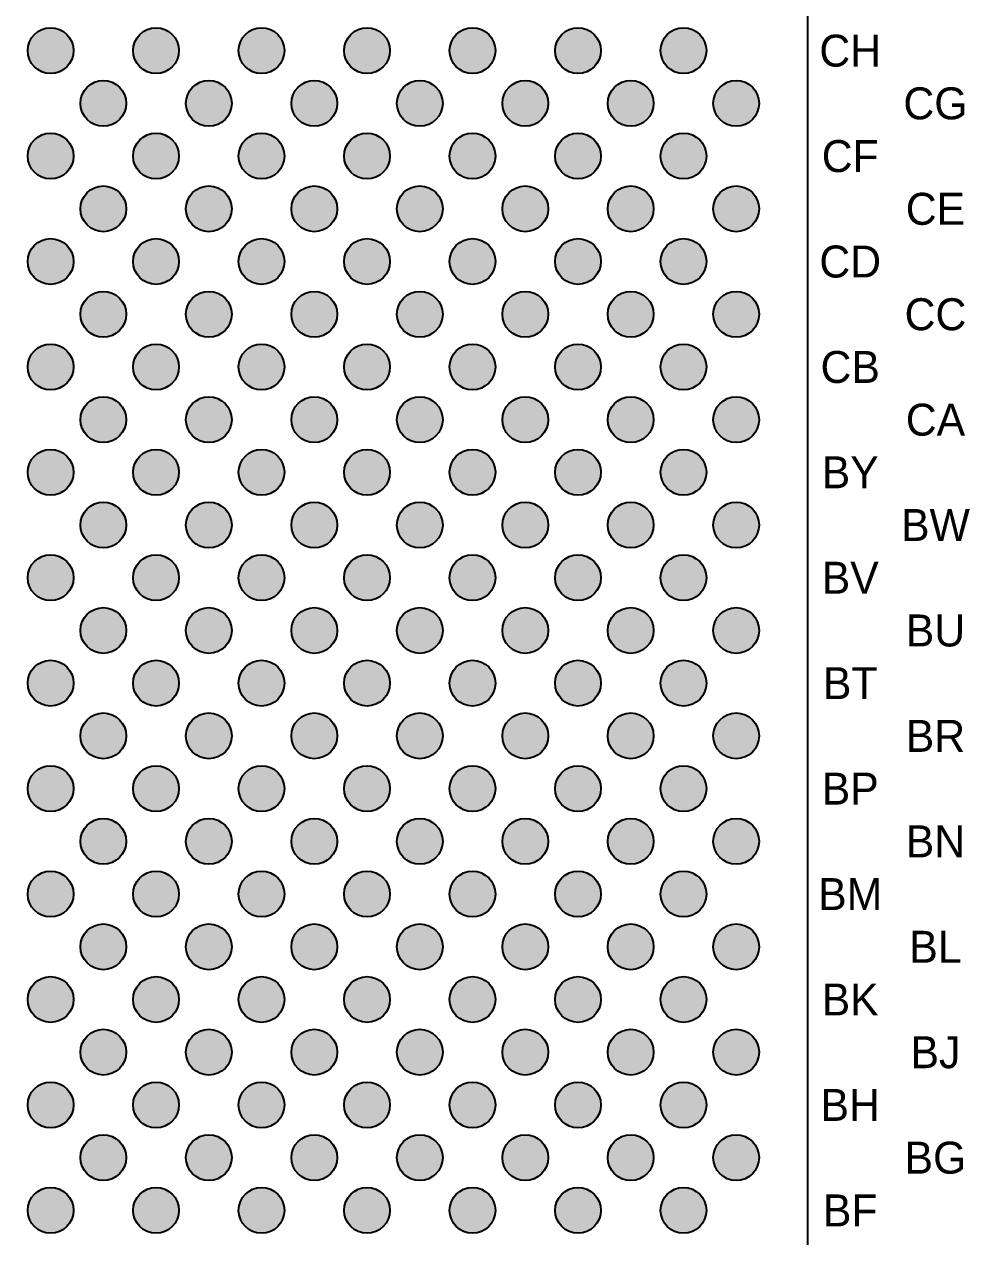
# Model space of a CAD drawing. Extents: x -42000 to 45000, y -40000 to 40000.
# Drawn here: x 18898 to 27772, y 196 to 11581 of the extents above; entities that cross this region are included whole.
import ezdxf
from ezdxf.enums import TextEntityAlignment as Align

# ---------------------------------------------------------------- set-up
doc = ezdxf.new("R2010")
doc.units = 0
doc.header["$MEASUREMENT"] = 0
for name, color, linetype in [('PIN_NOTATIONS', 221, 'CONTINUOUS'), ('PKG_OUTLINE', 81, 'CONTINUOUS'), ('SOLDERMASK_PADS_BTM', 12, 'CONTINUOUS')]:
    doc.layers.add(name, color=color, linetype=linetype)
doc.styles.add('VF_STD', font='txt')

msp = doc.modelspace()

# ---------------------------------------------------------------- hatches: boundary and pattern name
at = {"layer": 'SOLDERMASK_PADS_BTM'}
h = msp.add_hatch(color=256, dxfattribs=at)
edge = h.paths.add_edge_path()
edge.add_arc((19145, 11333), 215, 0, 360, ccw=False)
h = msp.add_hatch(color=256, dxfattribs=at)
edge = h.paths.add_edge_path()
edge.add_arc((20135, 11333), 215, 0, 360, ccw=False)
h = msp.add_hatch(color=256, dxfattribs=at)
edge = h.paths.add_edge_path()
edge.add_arc((21125, 11333), 215, 0, 360, ccw=False)
h = msp.add_hatch(color=256, dxfattribs=at)
edge = h.paths.add_edge_path()
edge.add_arc((22115, 11333), 215, 0, 360, ccw=False)
h = msp.add_hatch(color=256, dxfattribs=at)
edge = h.paths.add_edge_path()
edge.add_arc((23105, 11333), 215, 0, 360, ccw=False)
h = msp.add_hatch(color=256, dxfattribs=at)
edge = h.paths.add_edge_path()
edge.add_arc((24095, 11333), 215, 0, 360, ccw=False)
h = msp.add_hatch(color=256, dxfattribs=at)
edge = h.paths.add_edge_path()
edge.add_arc((25085, 11333), 215, 0, 360, ccw=False)
h = msp.add_hatch(color=256, dxfattribs=at)
edge = h.paths.add_edge_path()
edge.add_arc((19640, 10838), 215, 0, 360, ccw=False)
h = msp.add_hatch(color=256, dxfattribs=at)
edge = h.paths.add_edge_path()
edge.add_arc((20630, 10838), 215, 0, 360, ccw=False)
h = msp.add_hatch(color=256, dxfattribs=at)
edge = h.paths.add_edge_path()
edge.add_arc((21620, 10838), 215, 0, 360, ccw=False)
h = msp.add_hatch(color=256, dxfattribs=at)
edge = h.paths.add_edge_path()
edge.add_arc((22610, 10838), 215, 0, 360, ccw=False)
h = msp.add_hatch(color=256, dxfattribs=at)
edge = h.paths.add_edge_path()
edge.add_arc((23600, 10838), 215, 0, 360, ccw=False)
h = msp.add_hatch(color=256, dxfattribs=at)
edge = h.paths.add_edge_path()
edge.add_arc((24590, 10838), 215, 0, 360, ccw=False)
h = msp.add_hatch(color=256, dxfattribs=at)
edge = h.paths.add_edge_path()
edge.add_arc((25580, 10838), 215, 0, 360, ccw=False)
h = msp.add_hatch(color=256, dxfattribs=at)
edge = h.paths.add_edge_path()
edge.add_arc((19145, 10343), 215, 0, 360, ccw=False)
h = msp.add_hatch(color=256, dxfattribs=at)
edge = h.paths.add_edge_path()
edge.add_arc((20135, 10343), 215, 0, 360, ccw=False)
h = msp.add_hatch(color=256, dxfattribs=at)
edge = h.paths.add_edge_path()
edge.add_arc((21125, 10343), 215, 0, 360, ccw=False)
h = msp.add_hatch(color=256, dxfattribs=at)
edge = h.paths.add_edge_path()
edge.add_arc((22115, 10343), 215, 0, 360, ccw=False)
h = msp.add_hatch(color=256, dxfattribs=at)
edge = h.paths.add_edge_path()
edge.add_arc((23105, 10343), 215, 0, 360, ccw=False)
h = msp.add_hatch(color=256, dxfattribs=at)
edge = h.paths.add_edge_path()
edge.add_arc((24095, 10343), 215, 0, 360, ccw=False)
h = msp.add_hatch(color=256, dxfattribs=at)
edge = h.paths.add_edge_path()
edge.add_arc((25085, 10343), 215, 0, 360, ccw=False)
h = msp.add_hatch(color=256, dxfattribs=at)
edge = h.paths.add_edge_path()
edge.add_arc((19640, 9848), 215, 0, 360, ccw=False)
h = msp.add_hatch(color=256, dxfattribs=at)
edge = h.paths.add_edge_path()
edge.add_arc((20630, 9848), 215, 0, 360, ccw=False)
h = msp.add_hatch(color=256, dxfattribs=at)
edge = h.paths.add_edge_path()
edge.add_arc((21620, 9848), 215, 0, 360, ccw=False)
h = msp.add_hatch(color=256, dxfattribs=at)
edge = h.paths.add_edge_path()
edge.add_arc((22610, 9848), 215, 0, 360, ccw=False)
h = msp.add_hatch(color=256, dxfattribs=at)
edge = h.paths.add_edge_path()
edge.add_arc((23600, 9848), 215, 0, 360, ccw=False)
h = msp.add_hatch(color=256, dxfattribs=at)
edge = h.paths.add_edge_path()
edge.add_arc((24590, 9848), 215, 0, 360, ccw=False)
h = msp.add_hatch(color=256, dxfattribs=at)
edge = h.paths.add_edge_path()
edge.add_arc((25580, 9848), 215, 0, 360, ccw=False)
h = msp.add_hatch(color=256, dxfattribs=at)
edge = h.paths.add_edge_path()
edge.add_arc((19145, 9353), 215, 0, 360, ccw=False)
h = msp.add_hatch(color=256, dxfattribs=at)
edge = h.paths.add_edge_path()
edge.add_arc((20135, 9353), 215, 0, 360, ccw=False)
h = msp.add_hatch(color=256, dxfattribs=at)
edge = h.paths.add_edge_path()
edge.add_arc((21125, 9353), 215, 0, 360, ccw=False)
h = msp.add_hatch(color=256, dxfattribs=at)
edge = h.paths.add_edge_path()
edge.add_arc((22115, 9353), 215, 0, 360, ccw=False)
h = msp.add_hatch(color=256, dxfattribs=at)
edge = h.paths.add_edge_path()
edge.add_arc((23105, 9353), 215, 0, 360, ccw=False)
h = msp.add_hatch(color=256, dxfattribs=at)
edge = h.paths.add_edge_path()
edge.add_arc((24095, 9353), 215, 0, 360, ccw=False)
h = msp.add_hatch(color=256, dxfattribs=at)
edge = h.paths.add_edge_path()
edge.add_arc((25085, 9353), 215, 0, 360, ccw=False)
h = msp.add_hatch(color=256, dxfattribs=at)
edge = h.paths.add_edge_path()
edge.add_arc((19640, 8858), 215, 0, 360, ccw=False)
h = msp.add_hatch(color=256, dxfattribs=at)
edge = h.paths.add_edge_path()
edge.add_arc((20630, 8858), 215, 0, 360, ccw=False)
h = msp.add_hatch(color=256, dxfattribs=at)
edge = h.paths.add_edge_path()
edge.add_arc((21620, 8858), 215, 0, 360, ccw=False)
h = msp.add_hatch(color=256, dxfattribs=at)
edge = h.paths.add_edge_path()
edge.add_arc((22610, 8858), 215, 0, 360, ccw=False)
h = msp.add_hatch(color=256, dxfattribs=at)
edge = h.paths.add_edge_path()
edge.add_arc((23600, 8858), 215, 0, 360, ccw=False)
h = msp.add_hatch(color=256, dxfattribs=at)
edge = h.paths.add_edge_path()
edge.add_arc((24590, 8858), 215, 0, 360, ccw=False)
h = msp.add_hatch(color=256, dxfattribs=at)
edge = h.paths.add_edge_path()
edge.add_arc((25580, 8858), 215, 0, 360, ccw=False)
h = msp.add_hatch(color=256, dxfattribs=at)
edge = h.paths.add_edge_path()
edge.add_arc((19145, 8363), 215, 0, 360, ccw=False)
h = msp.add_hatch(color=256, dxfattribs=at)
edge = h.paths.add_edge_path()
edge.add_arc((20135, 8363), 215, 0, 360, ccw=False)
h = msp.add_hatch(color=256, dxfattribs=at)
edge = h.paths.add_edge_path()
edge.add_arc((21125, 8363), 215, 0, 360, ccw=False)
h = msp.add_hatch(color=256, dxfattribs=at)
edge = h.paths.add_edge_path()
edge.add_arc((22115, 8363), 215, 0, 360, ccw=False)
h = msp.add_hatch(color=256, dxfattribs=at)
edge = h.paths.add_edge_path()
edge.add_arc((23105, 8363), 215, 0, 360, ccw=False)
h = msp.add_hatch(color=256, dxfattribs=at)
edge = h.paths.add_edge_path()
edge.add_arc((24095, 8363), 215, 0, 360, ccw=False)
h = msp.add_hatch(color=256, dxfattribs=at)
edge = h.paths.add_edge_path()
edge.add_arc((25085, 8363), 215, 0, 360, ccw=False)
h = msp.add_hatch(color=256, dxfattribs=at)
edge = h.paths.add_edge_path()
edge.add_arc((19640, 7868), 215, 0, 360, ccw=False)
h = msp.add_hatch(color=256, dxfattribs=at)
edge = h.paths.add_edge_path()
edge.add_arc((20630, 7868), 215, 0, 360, ccw=False)
h = msp.add_hatch(color=256, dxfattribs=at)
edge = h.paths.add_edge_path()
edge.add_arc((21620, 7868), 215, 0, 360, ccw=False)
h = msp.add_hatch(color=256, dxfattribs=at)
edge = h.paths.add_edge_path()
edge.add_arc((22610, 7868), 215, 0, 360, ccw=False)
h = msp.add_hatch(color=256, dxfattribs=at)
edge = h.paths.add_edge_path()
edge.add_arc((23600, 7868), 215, 0, 360, ccw=False)
h = msp.add_hatch(color=256, dxfattribs=at)
edge = h.paths.add_edge_path()
edge.add_arc((24590, 7868), 215, 0, 360, ccw=False)
h = msp.add_hatch(color=256, dxfattribs=at)
edge = h.paths.add_edge_path()
edge.add_arc((25580, 7868), 215, 0, 360, ccw=False)
h = msp.add_hatch(color=256, dxfattribs=at)
edge = h.paths.add_edge_path()
edge.add_arc((19145, 7374), 215, 0, 360, ccw=False)
h = msp.add_hatch(color=256, dxfattribs=at)
edge = h.paths.add_edge_path()
edge.add_arc((20135, 7374), 215, 0, 360, ccw=False)
h = msp.add_hatch(color=256, dxfattribs=at)
edge = h.paths.add_edge_path()
edge.add_arc((21125, 7374), 215, 0, 360, ccw=False)
h = msp.add_hatch(color=256, dxfattribs=at)
edge = h.paths.add_edge_path()
edge.add_arc((22115, 7374), 215, 0, 360, ccw=False)
h = msp.add_hatch(color=256, dxfattribs=at)
edge = h.paths.add_edge_path()
edge.add_arc((23105, 7374), 215, 0, 360, ccw=False)
h = msp.add_hatch(color=256, dxfattribs=at)
edge = h.paths.add_edge_path()
edge.add_arc((24095, 7374), 215, 0, 360, ccw=False)
h = msp.add_hatch(color=256, dxfattribs=at)
edge = h.paths.add_edge_path()
edge.add_arc((25085, 7374), 215, 0, 360, ccw=False)
h = msp.add_hatch(color=256, dxfattribs=at)
edge = h.paths.add_edge_path()
edge.add_arc((19640, 6879), 215, 0, 360, ccw=False)
h = msp.add_hatch(color=256, dxfattribs=at)
edge = h.paths.add_edge_path()
edge.add_arc((20630, 6879), 215, 0, 360, ccw=False)
h = msp.add_hatch(color=256, dxfattribs=at)
edge = h.paths.add_edge_path()
edge.add_arc((21620, 6879), 215, 0, 360, ccw=False)
h = msp.add_hatch(color=256, dxfattribs=at)
edge = h.paths.add_edge_path()
edge.add_arc((22610, 6879), 215, 0, 360, ccw=False)
h = msp.add_hatch(color=256, dxfattribs=at)
edge = h.paths.add_edge_path()
edge.add_arc((23600, 6879), 215, 0, 360, ccw=False)
h = msp.add_hatch(color=256, dxfattribs=at)
edge = h.paths.add_edge_path()
edge.add_arc((24590, 6879), 215, 0, 360, ccw=False)
h = msp.add_hatch(color=256, dxfattribs=at)
edge = h.paths.add_edge_path()
edge.add_arc((25580, 6879), 215, 0, 360, ccw=False)
h = msp.add_hatch(color=256, dxfattribs=at)
edge = h.paths.add_edge_path()
edge.add_arc((19145, 6384), 215, 0, 360, ccw=False)
h = msp.add_hatch(color=256, dxfattribs=at)
edge = h.paths.add_edge_path()
edge.add_arc((20135, 6384), 215, 0, 360, ccw=False)
h = msp.add_hatch(color=256, dxfattribs=at)
edge = h.paths.add_edge_path()
edge.add_arc((21125, 6384), 215, 0, 360, ccw=False)
h = msp.add_hatch(color=256, dxfattribs=at)
edge = h.paths.add_edge_path()
edge.add_arc((22115, 6384), 215, 0, 360, ccw=False)
h = msp.add_hatch(color=256, dxfattribs=at)
edge = h.paths.add_edge_path()
edge.add_arc((23105, 6384), 215, 0, 360, ccw=False)
h = msp.add_hatch(color=256, dxfattribs=at)
edge = h.paths.add_edge_path()
edge.add_arc((24095, 6384), 215, 0, 360, ccw=False)
h = msp.add_hatch(color=256, dxfattribs=at)
edge = h.paths.add_edge_path()
edge.add_arc((25085, 6384), 215, 0, 360, ccw=False)
h = msp.add_hatch(color=256, dxfattribs=at)
edge = h.paths.add_edge_path()
edge.add_arc((19640, 5889), 215, 0, 360, ccw=False)
h = msp.add_hatch(color=256, dxfattribs=at)
edge = h.paths.add_edge_path()
edge.add_arc((20630, 5889), 215, 0, 360, ccw=False)
h = msp.add_hatch(color=256, dxfattribs=at)
edge = h.paths.add_edge_path()
edge.add_arc((21620, 5889), 215, 0, 360, ccw=False)
h = msp.add_hatch(color=256, dxfattribs=at)
edge = h.paths.add_edge_path()
edge.add_arc((22610, 5889), 215, 0, 360, ccw=False)
h = msp.add_hatch(color=256, dxfattribs=at)
edge = h.paths.add_edge_path()
edge.add_arc((23600, 5889), 215, 0, 360, ccw=False)
h = msp.add_hatch(color=256, dxfattribs=at)
edge = h.paths.add_edge_path()
edge.add_arc((24590, 5889), 215, 0, 360, ccw=False)
h = msp.add_hatch(color=256, dxfattribs=at)
edge = h.paths.add_edge_path()
edge.add_arc((25580, 5889), 215, 0, 360, ccw=False)
h = msp.add_hatch(color=256, dxfattribs=at)
edge = h.paths.add_edge_path()
edge.add_arc((19145, 5394), 215, 0, 360, ccw=False)
h = msp.add_hatch(color=256, dxfattribs=at)
edge = h.paths.add_edge_path()
edge.add_arc((20135, 5394), 215, 0, 360, ccw=False)
h = msp.add_hatch(color=256, dxfattribs=at)
edge = h.paths.add_edge_path()
edge.add_arc((21125, 5394), 215, 0, 360, ccw=False)
h = msp.add_hatch(color=256, dxfattribs=at)
edge = h.paths.add_edge_path()
edge.add_arc((22115, 5394), 215, 0, 360, ccw=False)
h = msp.add_hatch(color=256, dxfattribs=at)
edge = h.paths.add_edge_path()
edge.add_arc((23105, 5394), 215, 0, 360, ccw=False)
h = msp.add_hatch(color=256, dxfattribs=at)
edge = h.paths.add_edge_path()
edge.add_arc((24095, 5394), 215, 0, 360, ccw=False)
h = msp.add_hatch(color=256, dxfattribs=at)
edge = h.paths.add_edge_path()
edge.add_arc((25085, 5394), 215, 0, 360, ccw=False)
h = msp.add_hatch(color=256, dxfattribs=at)
edge = h.paths.add_edge_path()
edge.add_arc((19640, 4899), 215, 0, 360, ccw=False)
h = msp.add_hatch(color=256, dxfattribs=at)
edge = h.paths.add_edge_path()
edge.add_arc((20630, 4899), 215, 0, 360, ccw=False)
h = msp.add_hatch(color=256, dxfattribs=at)
edge = h.paths.add_edge_path()
edge.add_arc((21620, 4899), 215, 0, 360, ccw=False)
h = msp.add_hatch(color=256, dxfattribs=at)
edge = h.paths.add_edge_path()
edge.add_arc((22610, 4899), 215, 0, 360, ccw=False)
h = msp.add_hatch(color=256, dxfattribs=at)
edge = h.paths.add_edge_path()
edge.add_arc((23600, 4899), 215, 0, 360, ccw=False)
h = msp.add_hatch(color=256, dxfattribs=at)
edge = h.paths.add_edge_path()
edge.add_arc((24590, 4899), 215, 0, 360, ccw=False)
h = msp.add_hatch(color=256, dxfattribs=at)
edge = h.paths.add_edge_path()
edge.add_arc((25580, 4899), 215, 0, 360, ccw=False)
h = msp.add_hatch(color=256, dxfattribs=at)
edge = h.paths.add_edge_path()
edge.add_arc((19145, 4404), 215, 0, 360, ccw=False)
h = msp.add_hatch(color=256, dxfattribs=at)
edge = h.paths.add_edge_path()
edge.add_arc((20135, 4404), 215, 0, 360, ccw=False)
h = msp.add_hatch(color=256, dxfattribs=at)
edge = h.paths.add_edge_path()
edge.add_arc((21125, 4404), 215, 0, 360, ccw=False)
h = msp.add_hatch(color=256, dxfattribs=at)
edge = h.paths.add_edge_path()
edge.add_arc((22115, 4404), 215, 0, 360, ccw=False)
h = msp.add_hatch(color=256, dxfattribs=at)
edge = h.paths.add_edge_path()
edge.add_arc((23105, 4404), 215, 0, 360, ccw=False)
h = msp.add_hatch(color=256, dxfattribs=at)
edge = h.paths.add_edge_path()
edge.add_arc((24095, 4404), 215, 0, 360, ccw=False)
h = msp.add_hatch(color=256, dxfattribs=at)
edge = h.paths.add_edge_path()
edge.add_arc((25085, 4404), 215, 0, 360, ccw=False)
h = msp.add_hatch(color=256, dxfattribs=at)
edge = h.paths.add_edge_path()
edge.add_arc((19640, 3909), 215, 0, 360, ccw=False)
h = msp.add_hatch(color=256, dxfattribs=at)
edge = h.paths.add_edge_path()
edge.add_arc((20630, 3909), 215, 0, 360, ccw=False)
h = msp.add_hatch(color=256, dxfattribs=at)
edge = h.paths.add_edge_path()
edge.add_arc((21620, 3909), 215, 0, 360, ccw=False)
h = msp.add_hatch(color=256, dxfattribs=at)
edge = h.paths.add_edge_path()
edge.add_arc((22610, 3909), 215, 0, 360, ccw=False)
h = msp.add_hatch(color=256, dxfattribs=at)
edge = h.paths.add_edge_path()
edge.add_arc((23600, 3909), 215, 0, 360, ccw=False)
h = msp.add_hatch(color=256, dxfattribs=at)
edge = h.paths.add_edge_path()
edge.add_arc((24590, 3909), 215, 0, 360, ccw=False)
h = msp.add_hatch(color=256, dxfattribs=at)
edge = h.paths.add_edge_path()
edge.add_arc((25580, 3909), 215, 0, 360, ccw=False)
h = msp.add_hatch(color=256, dxfattribs=at)
edge = h.paths.add_edge_path()
edge.add_arc((19145, 3414), 215, 0, 360, ccw=False)
h = msp.add_hatch(color=256, dxfattribs=at)
edge = h.paths.add_edge_path()
edge.add_arc((20135, 3414), 215, 0, 360, ccw=False)
h = msp.add_hatch(color=256, dxfattribs=at)
edge = h.paths.add_edge_path()
edge.add_arc((21125, 3414), 215, 0, 360, ccw=False)
h = msp.add_hatch(color=256, dxfattribs=at)
edge = h.paths.add_edge_path()
edge.add_arc((22115, 3414), 215, 0, 360, ccw=False)
h = msp.add_hatch(color=256, dxfattribs=at)
edge = h.paths.add_edge_path()
edge.add_arc((23105, 3414), 215, 0, 360, ccw=False)
h = msp.add_hatch(color=256, dxfattribs=at)
edge = h.paths.add_edge_path()
edge.add_arc((24095, 3414), 215, 0, 360, ccw=False)
h = msp.add_hatch(color=256, dxfattribs=at)
edge = h.paths.add_edge_path()
edge.add_arc((25085, 3414), 215, 0, 360, ccw=False)
h = msp.add_hatch(color=256, dxfattribs=at)
edge = h.paths.add_edge_path()
edge.add_arc((19640, 2919), 215, 0, 360, ccw=False)
h = msp.add_hatch(color=256, dxfattribs=at)
edge = h.paths.add_edge_path()
edge.add_arc((20630, 2919), 215, 0, 360, ccw=False)
h = msp.add_hatch(color=256, dxfattribs=at)
edge = h.paths.add_edge_path()
edge.add_arc((21620, 2919), 215, 0, 360, ccw=False)
h = msp.add_hatch(color=256, dxfattribs=at)
edge = h.paths.add_edge_path()
edge.add_arc((22610, 2919), 215, 0, 360, ccw=False)
h = msp.add_hatch(color=256, dxfattribs=at)
edge = h.paths.add_edge_path()
edge.add_arc((23600, 2919), 215, 0, 360, ccw=False)
h = msp.add_hatch(color=256, dxfattribs=at)
edge = h.paths.add_edge_path()
edge.add_arc((24590, 2919), 215, 0, 360, ccw=False)
h = msp.add_hatch(color=256, dxfattribs=at)
edge = h.paths.add_edge_path()
edge.add_arc((25580, 2919), 215, 0, 360, ccw=False)
h = msp.add_hatch(color=256, dxfattribs=at)
edge = h.paths.add_edge_path()
edge.add_arc((19145, 2424), 215, 0, 360, ccw=False)
h = msp.add_hatch(color=256, dxfattribs=at)
edge = h.paths.add_edge_path()
edge.add_arc((20135, 2424), 215, 0, 360, ccw=False)
h = msp.add_hatch(color=256, dxfattribs=at)
edge = h.paths.add_edge_path()
edge.add_arc((21125, 2424), 215, 0, 360, ccw=False)
h = msp.add_hatch(color=256, dxfattribs=at)
edge = h.paths.add_edge_path()
edge.add_arc((22115, 2424), 215, 0, 360, ccw=False)
h = msp.add_hatch(color=256, dxfattribs=at)
edge = h.paths.add_edge_path()
edge.add_arc((23105, 2424), 215, 0, 360, ccw=False)
h = msp.add_hatch(color=256, dxfattribs=at)
edge = h.paths.add_edge_path()
edge.add_arc((24095, 2424), 215, 0, 360, ccw=False)
h = msp.add_hatch(color=256, dxfattribs=at)
edge = h.paths.add_edge_path()
edge.add_arc((25085, 2424), 215, 0, 360, ccw=False)
h = msp.add_hatch(color=256, dxfattribs=at)
edge = h.paths.add_edge_path()
edge.add_arc((19640, 1929), 215, 0, 360, ccw=False)
h = msp.add_hatch(color=256, dxfattribs=at)
edge = h.paths.add_edge_path()
edge.add_arc((20630, 1929), 215, 0, 360, ccw=False)
h = msp.add_hatch(color=256, dxfattribs=at)
edge = h.paths.add_edge_path()
edge.add_arc((21620, 1929), 215, 0, 360, ccw=False)
h = msp.add_hatch(color=256, dxfattribs=at)
edge = h.paths.add_edge_path()
edge.add_arc((22610, 1929), 215, 0, 360, ccw=False)
h = msp.add_hatch(color=256, dxfattribs=at)
edge = h.paths.add_edge_path()
edge.add_arc((23600, 1929), 215, 0, 360, ccw=False)
h = msp.add_hatch(color=256, dxfattribs=at)
edge = h.paths.add_edge_path()
edge.add_arc((24590, 1929), 215, 0, 360, ccw=False)
h = msp.add_hatch(color=256, dxfattribs=at)
edge = h.paths.add_edge_path()
edge.add_arc((25580, 1929), 215, 0, 360, ccw=False)
h = msp.add_hatch(color=256, dxfattribs=at)
edge = h.paths.add_edge_path()
edge.add_arc((19145, 1434), 215, 0, 360, ccw=False)
h = msp.add_hatch(color=256, dxfattribs=at)
edge = h.paths.add_edge_path()
edge.add_arc((20135, 1434), 215, 0, 360, ccw=False)
h = msp.add_hatch(color=256, dxfattribs=at)
edge = h.paths.add_edge_path()
edge.add_arc((21125, 1434), 215, 0, 360, ccw=False)
h = msp.add_hatch(color=256, dxfattribs=at)
edge = h.paths.add_edge_path()
edge.add_arc((22115, 1434), 215, 0, 360, ccw=False)
h = msp.add_hatch(color=256, dxfattribs=at)
edge = h.paths.add_edge_path()
edge.add_arc((23105, 1434), 215, 0, 360, ccw=False)
h = msp.add_hatch(color=256, dxfattribs=at)
edge = h.paths.add_edge_path()
edge.add_arc((24095, 1434), 215, 0, 360, ccw=False)
h = msp.add_hatch(color=256, dxfattribs=at)
edge = h.paths.add_edge_path()
edge.add_arc((25085, 1434), 215, 0, 360, ccw=False)
h = msp.add_hatch(color=256, dxfattribs=at)
edge = h.paths.add_edge_path()
edge.add_arc((19640, 939), 215, 0, 360, ccw=False)
h = msp.add_hatch(color=256, dxfattribs=at)
edge = h.paths.add_edge_path()
edge.add_arc((20630, 939), 215, 0, 360, ccw=False)
h = msp.add_hatch(color=256, dxfattribs=at)
edge = h.paths.add_edge_path()
edge.add_arc((21620, 939), 215, 0, 360, ccw=False)
h = msp.add_hatch(color=256, dxfattribs=at)
edge = h.paths.add_edge_path()
edge.add_arc((22610, 939), 215, 0, 360, ccw=False)
h = msp.add_hatch(color=256, dxfattribs=at)
edge = h.paths.add_edge_path()
edge.add_arc((23600, 939), 215, 0, 360, ccw=False)
h = msp.add_hatch(color=256, dxfattribs=at)
edge = h.paths.add_edge_path()
edge.add_arc((24590, 939), 215, 0, 360, ccw=False)
h = msp.add_hatch(color=256, dxfattribs=at)
edge = h.paths.add_edge_path()
edge.add_arc((25580, 939), 215, 0, 360, ccw=False)
h = msp.add_hatch(color=256, dxfattribs=at)
edge = h.paths.add_edge_path()
edge.add_arc((19145, 444), 215, 0, 360, ccw=False)
h = msp.add_hatch(color=256, dxfattribs=at)
edge = h.paths.add_edge_path()
edge.add_arc((20135, 444), 215, 0, 360, ccw=False)
h = msp.add_hatch(color=256, dxfattribs=at)
edge = h.paths.add_edge_path()
edge.add_arc((21125, 444), 215, 0, 360, ccw=False)
h = msp.add_hatch(color=256, dxfattribs=at)
edge = h.paths.add_edge_path()
edge.add_arc((22115, 444), 215, 0, 360, ccw=False)
h = msp.add_hatch(color=256, dxfattribs=at)
edge = h.paths.add_edge_path()
edge.add_arc((23105, 444), 215, 0, 360, ccw=False)
h = msp.add_hatch(color=256, dxfattribs=at)
edge = h.paths.add_edge_path()
edge.add_arc((24095, 444), 215, 0, 360, ccw=False)
h = msp.add_hatch(color=256, dxfattribs=at)
edge = h.paths.add_edge_path()
edge.add_arc((25085, 444), 215, 0, 360, ccw=False)

# ---------------------------------------------------------------- linework, layer by layer
at = {"layer": 'PKG_OUTLINE'}
msp.add_lwpolyline([(-26250, -22500), (-26250, 22500), (26250, 22500), (26250, -22500)], close=True, dxfattribs=at)
at = {"layer": 'SOLDERMASK_PADS_BTM'}
for centre in [(19145, 11333), (20135, 11333), (21125, 11333), (22115, 11333), (23105, 11333), (24095, 11333), (25085, 11333), (19640, 10838), (20630, 10838), (21620, 10838), (22610, 10838), (23600, 10838), (24590, 10838), (25580, 10838), (19145, 10343), (20135, 10343), (21125, 10343), (22115, 10343), (23105, 10343), (24095, 10343), (25085, 10343), (19640, 9848), (20630, 9848), (21620, 9848), (22610, 9848), (23600, 9848), (24590, 9848), (25580, 9848), (19145, 9353), (20135, 9353), (21125, 9353), (22115, 9353), (23105, 9353), (24095, 9353), (25085, 9353), (19640, 8858), (20630, 8858), (21620, 8858), (22610, 8858), (23600, 8858), (24590, 8858), (25580, 8858), (19145, 8363), (20135, 8363), (21125, 8363), (22115, 8363), (23105, 8363), (24095, 8363), (25085, 8363), (19640, 7868), (20630, 7868), (21620, 7868), (22610, 7868), (23600, 7868), (24590, 7868), (25580, 7868), (19145, 7374), (20135, 7374), (21125, 7374), (22115, 7374), (23105, 7374), (24095, 7374), (25085, 7374), (19640, 6879), (20630, 6879), (21620, 6879), (22610, 6879), (23600, 6879), (24590, 6879), (25580, 6879), (19145, 6384), (20135, 6384), (21125, 6384), (22115, 6384), (23105, 6384), (24095, 6384), (25085, 6384), (19640, 5889), (20630, 5889), (21620, 5889), (22610, 5889), (23600, 5889), (24590, 5889), (25580, 5889), (19145, 5394), (20135, 5394), (21125, 5394), (22115, 5394), (23105, 5394), (24095, 5394), (25085, 5394), (19640, 4899), (20630, 4899), (21620, 4899), (22610, 4899), (23600, 4899), (24590, 4899), (25580, 4899), (19145, 4404), (20135, 4404), (21125, 4404), (22115, 4404), (23105, 4404), (24095, 4404), (25085, 4404), (19640, 3909), (20630, 3909), (21620, 3909), (22610, 3909), (23600, 3909), (24590, 3909), (25580, 3909), (19145, 3414), (20135, 3414), (21125, 3414), (22115, 3414), (23105, 3414), (24095, 3414), (25085, 3414), (19640, 2919), (20630, 2919), (21620, 2919), (22610, 2919), (23600, 2919), (24590, 2919), (25580, 2919), (19145, 2424), (20135, 2424), (21125, 2424), (22115, 2424), (23105, 2424), (24095, 2424), (25085, 2424), (19640, 1929), (20630, 1929), (21620, 1929), (22610, 1929), (23600, 1929), (24590, 1929), (25580, 1929), (19145, 1434), (20135, 1434), (21125, 1434), (22115, 1434), (23105, 1434), (24095, 1434), (25085, 1434), (19640, 939), (20630, 939), (21620, 939), (22610, 939), (23600, 939), (24590, 939), (25580, 939), (19145, 444), (20135, 444), (21125, 444), (22115, 444), (23105, 444), (24095, 444), (25085, 444)]:
    msp.add_circle(centre, 215, dxfattribs=at)

# ---------------------------------------------------------------- texts
at = {"layer": 'PIN_NOTATIONS', "style": 'VF_STD'}
for s, p in [('CH', (26650, 11333)), ('CG', (27450, 10838)), ('CF', (26650, 10343)), ('CE', (27450, 9848)), ('CD', (26650, 9353)), ('CC', (27450, 8858)), ('CB', (26650, 8363)), ('CA', (27450, 7868)), ('BY', (26650, 7374)), ('BW', (27450, 6879)), ('BV', (26650, 6384)), ('BU', (27450, 5889)), ('BT', (26650, 5394)), ('BR', (27450, 4899)), ('BP', (26650, 4404)), ('BN', (27450, 3909)), ('BM', (26650, 3414)), ('BL', (27450, 2919)), ('BK', (26650, 2424)), ('BJ', (27450, 1929)), ('BH', (26650, 1434)), ('BG', (27450, 939)), ('BF', (26650, 444))]:
    msp.add_text(s, height=300, dxfattribs=at).set_placement(p, align=Align.MIDDLE_CENTER)

doc.saveas('drawing.dxf')
